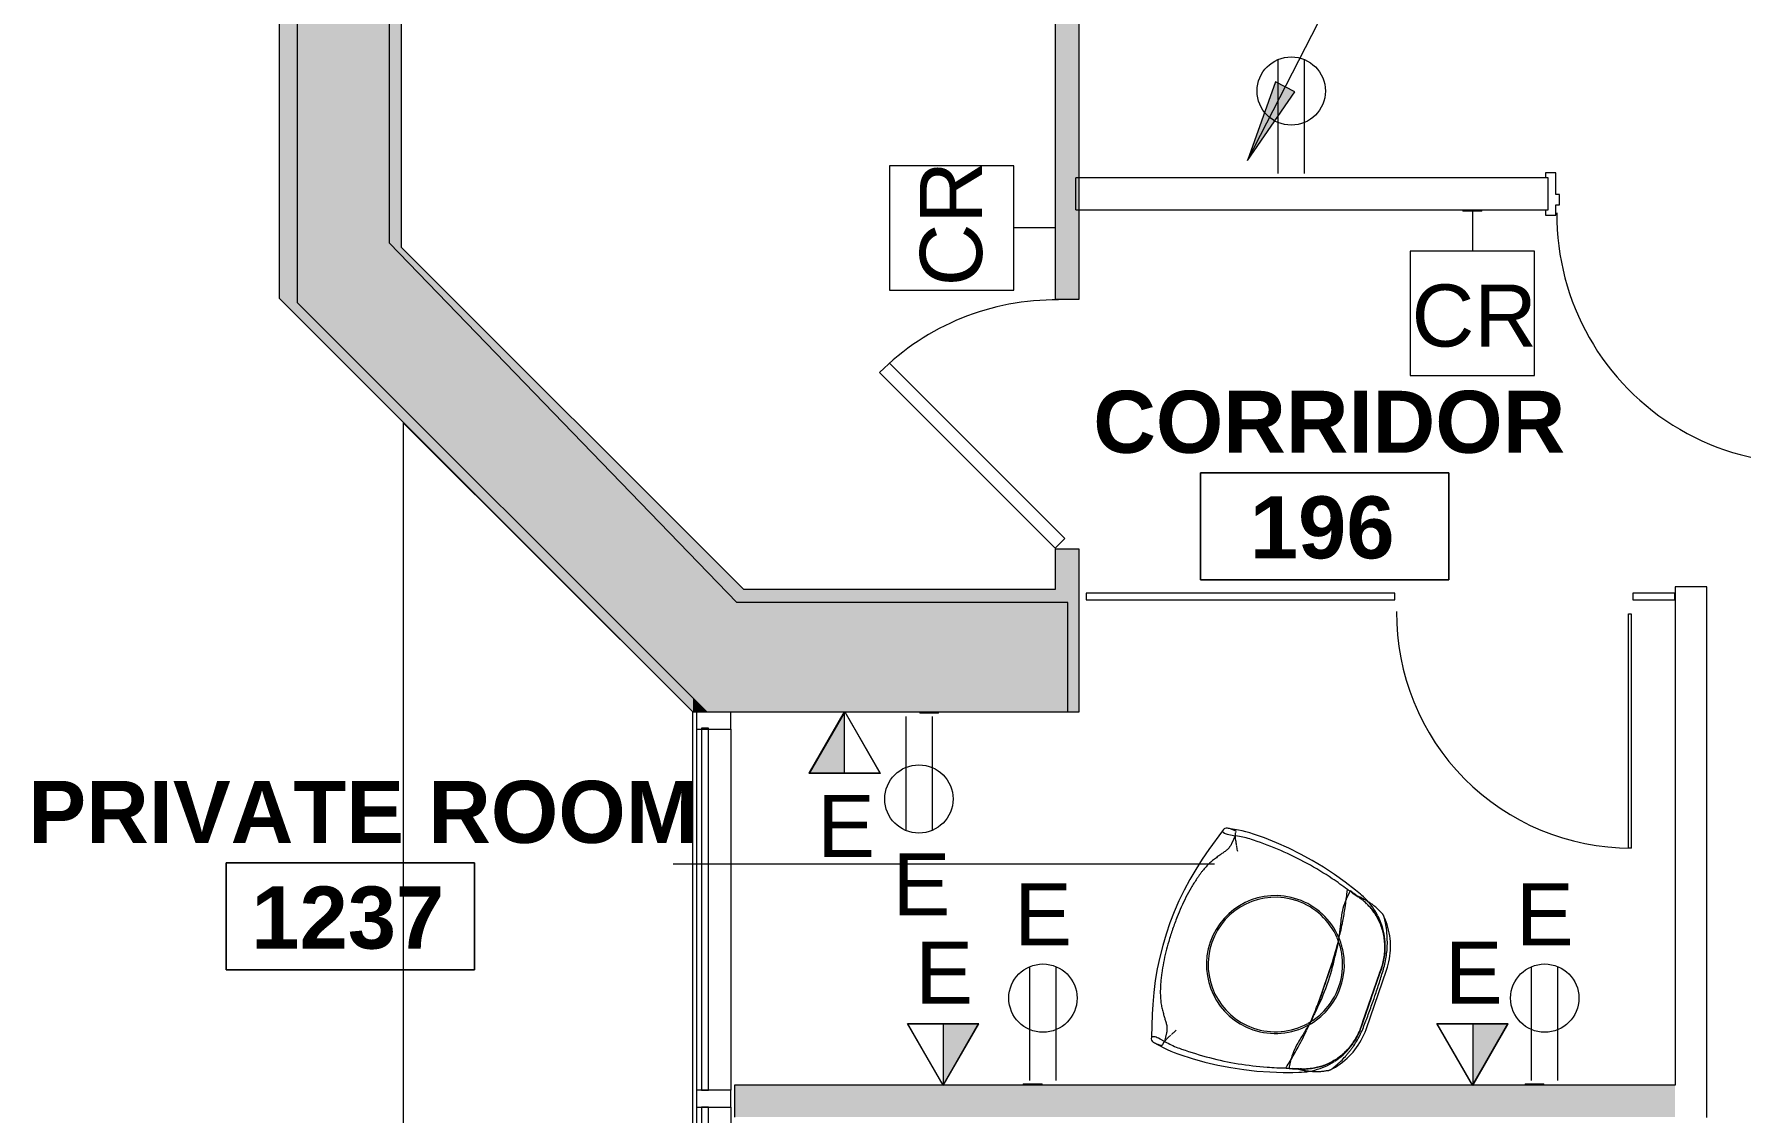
# Model space of a CAD drawing. Header units: inches. Extents: x -326 to 986, y -79 to 1436.
# Drawn here: x -326.1 to -78.7, y 1064.5 to 1220.9 of the extents above; entities that cross this region are included whole.
import ezdxf

# ---------------------------------------------------------------- set-up
doc = ezdxf.new("R2010")
doc.units = ezdxf.units.IN
doc.header["$LTSCALE"] = 48
doc.header["$MEASUREMENT"] = 0
for name, color, linetype, lineweight in [('A-ANNO-NOTE', 4, 'Continuous', 13), ('A-AREA-IDEN', 1, 'Continuous', 9), ('A-DETL-GENF', 247, 'Continuous', 9), ('A-DETL-THIN', 8, 'Continuous', 9), ('A-DOOR', 8, 'Continuous', 13), ('A-GENM', 8, 'Continuous', 9), ('A-GLAZ-CURT', 8, 'Continuous', 9), ('A-GLAZ-CWMG', 8, 'Continuous', 9), ('A-WALL', 8, 'Continuous', 13), ('A-WALL-PATT', 8, 'Continuous', 13), ('E-ELEC-FIXT', 4, 'Continuous', 13), ('G-ANNO-TEXT', 8, 'Continuous', 9), ('I-FURN', 47, 'Continuous', 9), ('I-WALL', 8, 'Continuous', 13)]:
    doc.layers.add(name, color=color, linetype=linetype, lineweight=lineweight)
doc.styles.add('Swis721 Lt BT', font='swissl.ttf', dxfattribs={"height": 9})
doc.styles.add('Swis721 Lt BT_B', font='', dxfattribs={"height": 9})
doc.styles.get('Swis721 Lt BT_B').set_extended_font_data('Swis721 Lt BT', bold=True)

# ---------------------------------------------------------------- blocks, each defined once
blk = doc.blocks.new('System Panel - Glazed - Offset-8500634-Level XX  POWER _ SIGNAL NEW')
at = {"layer": 'A-GLAZ-CURT'}
for p, q in [((28.75, 1.75), (-28.75, 1.75)), ((-28.75, 1.75), (-28.75, 0.75)), ((-28.75, 0.75), (28.75, 0.75)), ((28.75, 0.75), (28.75, 1.75))]:
    blk.add_line(p, q, dxfattribs=at)
blk = doc.blocks.new('System Panel - Glazed - Offset-8500635-Level XX  POWER _ SIGNAL NEW')
at = {"layer": 'A-GLAZ-CURT'}
for p, q in [((26.25, 1.75), (-26.25, 1.75)), ((-26.25, 1.75), (-26.25, 0.75)), ((-26.25, 0.75), (26.25, 0.75)), ((26.25, 0.75), (26.25, 1.75))]:
    blk.add_line(p, q, dxfattribs=at)
blk = doc.blocks.new('Rectangular Mullion - 2_5_ x 5_ rectangular-V7-Level XX  POWER _ SIGNAL NEW')
at = {"layer": 'A-GLAZ-CWMG'}
for p, q in [((496.64, -13.97), (554.14, -13.97)), ((496.64, -18.97), (554.14, -18.97))]:
    blk.add_line(p, q, dxfattribs=at)
blk = doc.blocks.new('Rectangular Mullion - 2_5_ x 5_ rectangular-6977165-Level XX  POWER _ SIGNAL NEW')
at = {"layer": 'A-GLAZ-CWMG'}
for p, q in [((-230.11, 1120.11), (-230.11, 1067.78)), ((-225.11, 1120.11), (-225.11, 1067.78))]:
    blk.add_line(p, q, dxfattribs=at)
blk = doc.blocks.new('Rectangular Mullion - 2_5_ x 5_ rectangular-8462473-Level XX  POWER _ SIGNAL NEW')
at = {"layer": 'A-GLAZ-CWMG'}
for p, q in [((-2.5, 2.5), (0, 2.5)), ((-2.5, -2.5), (-2.5, 2.5)), ((0, -1), (0, -2.5)), ((0, -2.5), (-2.5, -2.5))]:
    blk.add_line(p, q, dxfattribs=at)
blk = doc.blocks.new('Rectangular Mullion - 2_5_ x 5_ rectangular-8463284-Level XX  POWER _ SIGNAL NEW')
at = {"layer": 'A-GLAZ-CWMG'}
for p, q in [((-1.25, 2.5), (1.25, 2.5)), ((-1.25, -2.5), (-1.25, 2.5)), ((1.25, 2.5), (1.25, -2.5)), ((1.25, -2.5), (-1.25, -2.5))]:
    blk.add_line(p, q, dxfattribs=at)
blk = doc.blocks.new('08 Type A - Single-Flush - 36_ x 84_-8162652-Level XX  POWER _ SIGNAL NEW')
at = {"layer": 'A-DETL-GENF'}
for p, q in [((16.59, -0.34), (-8.83, -25.75)), ((18, -1.75), (-7.46, -27.21)), ((18, -1.75), (16.59, -0.34))]:
    blk.add_line(p, q, dxfattribs=at)
blk.add_arc((18, -1.75), 36, 179.2042, 225, dxfattribs=at)
blk = doc.blocks.new('HighTower_Breck_Lounge_Swivel - HighTower_Breck_Lounge_Swivel-7817490-Level XX  POWER _ SIGNAL NEW')
at = {"layer": 'I-FURN'}
for p, q in [((-7.92, 21.5), (-16.89, 21.5)), ((-16.11, 20.75), (-16.89, 20.75)), ((-16.12, 20.7), (-16.89, 20.7)), ((-16.89, 20.7), (-16.12, 20.7)), ((-12.41, 20.75), (-16.1, 20.75)), ((-12.41, 20.7), (-16.09, 20.7)), ((-16.09, 20.7), (-12.41, 20.7)), ((-12.4, 21.12), (-12.83, 21.12)), ((-11.97, 21.12), (-12.4, 21.12)), ((-8.7, 20.75), (-12.39, 20.75)), ((-8.71, 20.7), (-12.39, 20.7)), ((-12.39, 20.7), (-8.71, 20.7)), ((-7.92, 20.75), (-8.69, 20.75)), ((-7.92, 20.7), (-8.68, 20.7)), ((-8.68, 20.7), (-7.92, 20.7)), ((-4.64, 20.18), (-5, 20.3)), ((-26.07, 14.32), (-26.37, 13.47)), ((-25.84, 13.27), (-25.69, 13.83)), ((-25.69, 13.83), (-25.6, 14.15)), ((-25.61, 14.15), (-25.68, 13.91)), ((-10.53, 13.71), (-14.28, 13.71)), ((-11.97, 14.03), (-12.83, 14.03)), ((-12.83, 13.71), (-11.97, 13.71)), ((0.8, 14.15), (0.89, 13.83)), ((0.88, 13.91), (0.81, 14.15)), ((0.89, 13.83), (1.04, 13.27)), ((1.57, 13.47), (1.26, 14.32)), ((-29.26, -2.87), (-29.26, -3.18)), ((-28.42, -2.87), (-28.41, -3.18)), ((3.61, -3.18), (3.62, -2.87)), ((4.45, -3.18), (4.45, -2.87)), ((-29.08, -5.38), (-28.85, -6.88)), ((-28.8, -5.67), (-28.83, -5.84)), ((-28.74, -5.67), (-28.78, -5.67)), ((-28.23, -5.24), (-28.17, -5.58)), ((-28.17, -5.58), (-26.89, -5.71)), ((-28.07, -6.29), (-28.17, -5.58)), ((-28.08, -7.4), (-28.01, -7.16)), ((2.09, -5.71), (3.37, -5.58)), ((3.21, -7.16), (3.28, -7.4)), ((3.37, -5.58), (3.27, -6.29)), ((3.37, -5.58), (3.42, -5.24)), ((4.03, -5.84), (4, -5.67)), ((4.04, -6.88), (4.28, -5.38)), ((-28.45, -7.5), (-28.23, -7.56)), ((-28.45, -7.5), (-28.45, -7.5)), ((-28.45, -7.5), (-28.45, -7.5)), ((-28.23, -7.56), (-25.04, -8.54)), ((0.24, -8.54), (3.43, -7.56)), ((3.43, -7.56), (3.65, -7.5)), ((3.65, -7.5), (3.65, -7.5)), ((3.65, -7.5), (3.65, -7.5))]:
    blk.add_line(p, q, dxfattribs=at)
at = {"layer": 'I-FURN', "flags": 128}
for points in [[(-16.89, 21.5), (-17.31, 21.49), (-17.73, 21.47), (-18.14, 21.42), (-18.56, 21.36), (-18.98, 21.29), (-19.39, 21.2), (-19.79, 21.09), (-20.2, 20.96), (-20.59, 20.82), (-20.98, 20.67), (-21.37, 20.5), (-21.74, 20.31), (-22.11, 20.11), (-22.47, 19.89), (-22.83, 19.66), (-23.17, 19.42), (-23.5, 19.16), (-23.82, 18.89), (-24.13, 18.6), (-24.24, 18.5)], [(-19.96, 20.25), (-20.33, 20.12), (-20.69, 19.97), (-21.05, 19.82), (-21.4, 19.64), (-21.74, 19.45), (-22.07, 19.25), (-22.4, 19.04), (-22.72, 18.81)], [(-16.89, 20.75), (-17.28, 20.74), (-17.67, 20.71), (-18.05, 20.68), (-18.44, 20.62), (-18.83, 20.55), (-19.21, 20.47), (-19.59, 20.37), (-19.96, 20.25)], [(-0.56, 18.5), (-0.87, 18.79), (-1.18, 19.06), (-1.51, 19.33), (-1.85, 19.58), (-2.2, 19.81), (-2.56, 20.03), (-2.93, 20.24), (-3.3, 20.43), (-3.68, 20.61), (-4.07, 20.77), (-4.46, 20.92), (-4.87, 21.05), (-5.27, 21.16), (-5.68, 21.26), (-6.09, 21.34), (-6.51, 21.4), (-6.93, 21.45), (-7.35, 21.48), (-7.77, 21.5), (-7.92, 21.5)], [(-5.01, 20.3), (-5.39, 20.41), (-5.77, 20.51), (-6.15, 20.58), (-6.54, 20.65), (-6.92, 20.7), (-7.31, 20.73), (-7.7, 20.74), (-7.92, 20.75)], [(-1.93, 18.7), (-2.23, 18.92), (-2.55, 19.14), (-2.88, 19.35), (-3.22, 19.54), (-3.56, 19.72), (-3.92, 19.89), (-4.28, 20.04), (-4.64, 20.18)], [(-23.92, 17.76), (-24.16, 17.5), (-24.32, 17.32)], [(-22.75, 18.79), (-23.03, 18.57), (-23.33, 18.32), (-23.62, 18.06), (-23.89, 17.78)], [(-1.32, 18.18), (-1.61, 18.44), (-1.91, 18.68)], [(-0.5, 17.34), (-0.76, 17.63), (-1.03, 17.91), (-1.3, 18.16)], [(-25.36, 15.83), (-25.5, 15.58), (-25.68, 15.23), (-25.84, 14.88), (-25.99, 14.52), (-26.07, 14.32)], [(-24.32, 17.31), (-24.41, 17.2), (-24.66, 16.89), (-24.89, 16.58), (-25.11, 16.25), (-25.31, 15.92), (-25.36, 15.83)], [(0.56, 15.83), (0.42, 16.08), (0.21, 16.4), (-0.02, 16.72), (-0.25, 17.04), (-0.48, 17.32)], [(1.26, 14.32), (1.12, 14.68), (0.97, 15.04), (0.8, 15.39), (0.62, 15.74), (0.56, 15.83)], [(-26.37, 13.47), (-26.99, 11.66), (-27.54, 9.83), (-28.01, 7.98), (-28.4, 6.11), (-28.73, 4.22), (-28.97, 2.33), (-29.14, 0.43), (-29.24, -1.48), (-29.26, -2.87)], [(-25.87, 13.28), (-25.95, 13.03), (-26.02, 12.78)], [(-25.68, 13.91), (-25.73, 13.72), (-25.87, 13.28)], [(-25.65, 14.17), (-25.65, 14.14), (-25.65, 14.11)], [(0.85, 14.11), (0.85, 14.14), (0.85, 14.17)], [(1.07, 13.28), (0.93, 13.72), (0.88, 13.91)], [(1.22, 12.78), (1.14, 13.03), (1.07, 13.28)], [(4.45, -2.87), (4.42, -0.96), (4.3, 0.95), (4.11, 2.85), (3.84, 4.74), (3.5, 6.62), (3.09, 8.48), (2.59, 10.33), (2.03, 12.16), (1.57, 13.47)], [(-29.26, -3.18), (-29.24, -3.74), (-29.21, -4.3), (-29.15, -4.86), (-29.08, -5.38)], [(4.28, -5.38), (4.36, -4.82), (4.41, -4.26), (4.45, -3.7), (4.45, -3.18)], [(-28.83, -5.84), (-28.86, -6.09), (-28.88, -6.35)], [(-28.78, -5.67), (-28.79, -5.67), (-28.8, -5.67), (-28.8, -5.67), (-28.8, -5.67)], [(-28.28, -5.6), (-28.52, -5.65), (-28.67, -5.67)], [(-28.23, -7.56), (-28.15, -7.54), (-28.08, -7.4)], [(-28.01, -7.16), (-28, -7.07), (-28, -6.93), (-28.01, -6.75), (-28.03, -6.53), (-28.07, -6.29)], [(3.27, -6.29), (3.23, -6.53), (3.21, -6.75), (3.2, -6.93), (3.2, -7.07), (3.21, -7.16)], [(3.28, -7.4), (3.35, -7.54), (3.43, -7.56)], [(3.87, -5.67), (3.72, -5.65), (3.48, -5.6)], [(4, -5.67), (4, -5.67), (4, -5.67), (3.99, -5.67), (3.98, -5.67)], [(4.08, -6.35), (4.06, -6.09), (4.03, -5.84)], [(-25.04, -8.54), (-23.37, -9.01), (-21.69, -9.42), (-20, -9.76), (-18.29, -10.03), (-16.57, -10.23), (-14.85, -10.36), (-13.12, -10.42), (-11.39, -10.42), (-9.67, -10.34), (-7.94, -10.2), (-6.23, -9.99), (-4.52, -9.71), (-2.83, -9.36), (-1.15, -8.94), (0.24, -8.54)]]:
    blk.add_lwpolyline(points, dxfattribs=at)
at = {"layer": 'I-FURN'}
for centre, radius, start, end in [((-12.4, 6), 10, 61.8431, 118.1569), ((-12.4, 6), 10, 61.8431, 118.1569), ((-12.4, 6), 9.75, 90, 115.5282), ((-12.4, 6), 9.75, 90, 115.5282), ((-12.4, 6), 9.75, 64.4718, 89.8812), ((-12.4, 6), 9.75, 64.4718, 89.8812), ((-12.4, 6), 10, 132.2425, 180), ((-12.4, 6), 10, 132.2425, 180), ((-12.4, 6), 9.75, 132.3062, 180), ((-12.4, 6), 9.75, 132.3062, 180), ((-12.4, 6), 10, 130.9789, 132), ((-12.4, 6), 10, 130.9789, 132), ((-12.4, 6), 10, 118.3402, 130.7353), ((-12.4, 6), 10, 118.3402, 130.7353), ((-12.4, 6), 9.75, 129.6697, 131.9635), ((-12.4, 6), 9.75, 129.6697, 131.9635), ((-12.4, 6), 9.75, 118.4284, 129.4381), ((-12.4, 6), 9.75, 118.4284, 129.4381), ((-12.4, 6), 9.75, 115.7822, 118.3355), ((-12.4, 6), 9.75, 115.7822, 118.3355), ((-12.83, -13.61), 27.64, 90, 98.0282), ((-11.97, -13.61), 27.64, 81.9718, 90), ((-12.4, 6), 9.75, 61.6645, 64.2183), ((-12.4, 6), 9.75, 61.6645, 64.2183), ((-12.4, 6), 9.75, 50.5619, 61.5721), ((-12.4, 6), 9.75, 50.5619, 61.5721), ((-12.4, 6), 10, 49.2652, 61.6602), ((-12.4, 6), 10, 49.2652, 61.6602), ((-12.4, 6), 9.75, 48.0371, 50.3303), ((-12.4, 6), 9.75, 48.0371, 50.3303), ((-12.4, 6), 10, 48, 49.0214), ((-12.4, 6), 10, 48, 49.0214), ((-12.4, 6), 9.75, 360, 47.6946), ((-12.4, 6), 9.75, 0, 47.6946), ((-12.4, 6), 10, 0, 47.7575), ((-12.4, 6), 10, 0, 47.7575), ((-12.4, 6), 10, 180, 360), ((-12.4, 6), 10, 180, 360), ((-12.4, 6), 9.75, 180, 360), ((-12.4, 6), 9.75, 180, 360)]:
    blk.add_arc(centre, radius, start, end, dxfattribs=at)
for centre, start_param, end_param in [((42.62, 1.36), 2.935535, 2.944051), ((42.62, 1.36), 2.93071, 2.935535), ((42.62, 1.36), 2.927019, 2.930263), ((-67.42, 1.36), 0.21133, 0.214574), ((-67.42, 1.36), 0.206058, 0.210883), ((-67.42, 1.36), 0.197542, 0.206058)]:
    blk.add_ellipse(centre, major_axis=(70.07, 0), ratio=0.798636, start_param=start_param, end_param=end_param, dxfattribs=at)
for points, knots in [([(-19.78, 20.24), (-20.09, 20.14), (-20.98, 19.8), (-22.32, 19.03), (-23.4, 18.05), (-23.96, 17.41), (-24.11, 17.2)], [-0.6991905, -0.6991905, -0.6991905, -0.6991905, -0.6, -0.4, -0.2, -0.1054356, -0.1054356, -0.1054356, -0.1054356]), ([(-24.11, 17.19), (-23.95, 17.41), (-23.41, 18.05), (-22.32, 19.03), (-20.98, 19.8), (-20.09, 20.15), (-19.78, 20.24)], [-0.8945644, -0.8945644, -0.8945644, -0.8945644, -0.8, -0.6, -0.4, -0.3008095, -0.3008095, -0.3008095, -0.3008095]), ([(-16.89, 21.03), (-17.22, 21.01), (-17.88, 20.96), (-18.87, 20.81), (-19.68, 20.62), (-20.31, 20.44), (-20.78, 20.28), (-21.25, 20.11), (-21.85, 19.87), (-22.28, 19.67), (-22.56, 19.54)], [0, 0, 0, 0, 0.166667, 0.333333, 0.5, 0.583333, 0.666667, 0.75, 0.833333, 1, 1, 1, 1]), ([(-2.24, 19.54), (-2.52, 19.67), (-2.95, 19.87), (-3.55, 20.11), (-4.02, 20.28), (-4.49, 20.44), (-5.12, 20.62), (-5.93, 20.81), (-6.92, 20.96), (-7.58, 21.01), (-7.92, 21.03)], [0, 0, 0, 0, 0.166667, 0.25, 0.333333, 0.416667, 0.5, 0.666667, 0.833333, 1, 1, 1, 1]), ([(-5.02, 20.24), (-5.33, 20.34), (-5.96, 20.51), (-6.93, 20.67), (-7.58, 20.7), (-7.92, 20.7)], [-0.2999955, -0.2999955, -0.2999955, -0.2999955, -0.2, -0.1, 0, 0, 0, 0]), ([(-5.02, 20.24), (-4.71, 20.14), (-3.83, 19.8), (-3.02, 19.34), (-2.53, 18.98)], [-0.6991905, -0.6991905, -0.6991905, -0.6991905, -0.6, -0.4, -0.4, -0.4, -0.4]), ([(-24.42, 18.28), (-24.49, 18.11), (-24.62, 17.86), (-24.78, 17.53), (-24.9, 17.29), (-25.01, 17.04), (-25.1, 16.79), (-25.18, 16.53), (-25.26, 16.27), (-25.33, 16.02), (-25.4, 15.76), (-25.45, 15.5), (-25.52, 15.15), (-25.6, 14.7), (-25.63, 14.35), (-25.65, 14.17)], [0, 0, 0, 0, 0.125, 0.1875, 0.25, 0.3125, 0.375, 0.4375, 0.5, 0.5625, 0.625, 0.6875, 0.75, 0.875, 1, 1, 1, 1]), ([(-23.45, 19.05), (-23.51, 19), (-23.61, 18.94), (-23.73, 18.87), (-23.81, 18.82), (-23.89, 18.78), (-23.95, 18.73), (-24.01, 18.69), (-24.05, 18.66), (-24.08, 18.64), (-24.11, 18.62), (-24.15, 18.59), (-24.19, 18.55), (-24.24, 18.5), (-24.3, 18.45), (-24.36, 18.37), (-24.4, 18.31), (-24.42, 18.28)], [0, 0, 0, 0, 0.125, 0.1875, 0.25, 0.3125, 0.375, 0.4375, 0.46875, 0.5, 0.53125, 0.5625, 0.625, 0.6875, 0.75, 0.875, 1, 1, 1, 1]), ([(-2.49, 18.95), (-2.02, 18.61), (-1.39, 18.04), (-0.84, 17.41), (-0.69, 17.2)], [-0.3943077, -0.3943077, -0.3943077, -0.3943077, -0.2, -0.1054356, -0.1054356, -0.1054356, -0.1054356]), ([(-0.38, 18.28), (-0.4, 18.31), (-0.44, 18.37), (-0.5, 18.45), (-0.56, 18.5), (-0.61, 18.55), (-0.65, 18.59), (-0.69, 18.62), (-0.72, 18.64), (-0.75, 18.66), (-0.79, 18.69), (-0.85, 18.73), (-0.92, 18.78), (-0.99, 18.82), (-1.08, 18.87), (-1.19, 18.94), (-1.29, 19), (-1.35, 19.05)], [0, 0, 0, 0, 0.125, 0.25, 0.3125, 0.375, 0.4375, 0.46875, 0.5, 0.53125, 0.5625, 0.625, 0.6875, 0.75, 0.8125, 0.875, 1, 1, 1, 1]), ([(0.85, 14.17), (0.83, 14.35), (0.8, 14.7), (0.72, 15.15), (0.65, 15.5), (0.6, 15.76), (0.53, 16.02), (0.46, 16.27), (0.38, 16.53), (0.3, 16.79), (0.21, 17.04), (0.1, 17.29), (-0.02, 17.53), (-0.18, 17.86), (-0.31, 18.11), (-0.38, 18.28)], [0, 0, 0, 0, 0.125, 0.25, 0.3125, 0.375, 0.4375, 0.5, 0.5625, 0.625, 0.6875, 0.75, 0.8125, 0.875, 1, 1, 1, 1]), ([(-25.39, 14.81), (-25.38, 14.85), (-25.3, 15.05), (-25.23, 15.25), (-25.16, 15.4)], [-0.7220216, -0.7220216, -0.7220216, -0.7220216, -0.6666667, -0.4686583, -0.4686583, -0.4686583, -0.4686583]), ([(-25.05, 15.65), (-25.04, 15.67), (-24.9, 15.95), (-24.76, 16.22), (-24.61, 16.46)], [-0.3626431, -0.3626431, -0.3626431, -0.3626431, -0.3333333, 0, 0, 0, 0]), ([(-0.19, 16.46), (-0.04, 16.22), (0.1, 15.95), (0.24, 15.67), (0.25, 15.65)], [-1, -1, -1, -1, -0.6666667, -0.6373569, -0.6373569, -0.6373569, -0.6373569]), ([(0.36, 15.4), (0.42, 15.25), (0.5, 15.07), (0.57, 14.88), (0.58, 14.85)], [-0.5313417, -0.5313417, -0.5313417, -0.5313417, -0.3333333, -0.2957215, -0.2957215, -0.2957215, -0.2957215]), ([(-25.41, 14.78), (-25.44, 14.67), (-25.5, 14.49), (-25.56, 14.31), (-25.58, 14.23)], [-1, -1, -1, -1, -0.5, -0.1197433, -0.1197433, -0.1197433, -0.1197433]), ([(-21.54, 13.19), (-22.19, 13.09), (-23.25, 12.93), (-24.29, 12.71), (-24.69, 12.63)], [-0.3701073, -0.3701073, -0.3701073, -0.3701073, -0.2, -0.091898, -0.091898, -0.091898, -0.091898]), ([(-24.65, 12.61), (-24.65, 12.61), (-24.19, 12.58), (-23.42, 12.59), (-22.35, 12.71), (-21.75, 12.84), (-21.45, 12.91)], [-0.7001001, -0.7001001, -0.7001001, -0.7001001, -0.7, -0.4, -0.2, 0, 0, 0, 0]), ([(-19.95, 13.39), (-20.37, 13.34), (-20.89, 13.28), (-21.42, 13.21), (-21.52, 13.19)], [-0.5095329, -0.5095329, -0.5095329, -0.5095329, -0.4, -0.3719482, -0.3719482, -0.3719482, -0.3719482]), ([(-14.28, 13.71), (-15.44, 13.71), (-16.81, 13.66), (-18.17, 13.56), (-18.38, 13.54)], [-1, -1, -1, -1, -0.7, -0.6457659, -0.6457659, -0.6457659, -0.6457659]), ([(-6.42, 13.54), (-7.02, 13.59), (-8.38, 13.68), (-9.75, 13.71), (-10.53, 13.71)], [-0.3542409, -0.3542409, -0.3542409, -0.3542409, -0.2, 0, 0, 0, 0]), ([(-4.86, 13.39), (-5.21, 13.43), (-5.73, 13.48), (-6.25, 13.53), (-6.42, 13.55)], [-0.4895868, -0.4895868, -0.4895868, -0.4895868, -0.4, -0.3542409, -0.3542409, -0.3542409, -0.3542409]), ([(-3.35, 12.91), (-2.9, 12.8), (-2, 12.63), (-0.76, 12.57), (0.32, 12.63), (0.92, 12.72), (1.22, 12.78)], [-1, -1, -1, -1, -0.7, -0.4, -0.2, 0, 0, 0, 0]), ([(-0.11, 12.63), (-0.89, 12.79), (-1.93, 12.99), (-2.99, 13.15), (-3.26, 13.18)], [-0.9081052, -0.9081052, -0.9081052, -0.9081052, -0.7, -0.6298999, -0.6298999, -0.6298999, -0.6298999]), ([(0.78, 14.23), (0.76, 14.31), (0.7, 14.49), (0.64, 14.67), (0.61, 14.78)], [-0.8802567, -0.8802567, -0.8802567, -0.8802567, -0.5, 0, 0, 0, 0]), ([(-26.1, -4.5), (-26.31, -4.61), (-26.57, -4.76), (-26.83, -4.9), (-26.88, -4.93)], [-0.9695844, -0.9695844, -0.9695844, -0.9695844, -0.4, -0.241274, -0.241274, -0.241274, -0.241274]), ([(2.09, -4.93), (2.03, -4.9), (1.9, -4.83), (1.7, -4.72), (1.49, -4.61), (1.36, -4.53), (1.3, -4.5)], [-0.758726, -0.758726, -0.758726, -0.758726, -0.6, -0.4, -0.2, -0.0308728, -0.0308728, -0.0308728, -0.0308728]), ([(-28.86, -6.72), (-28.85, -6.83), (-28.79, -7.23), (-28.63, -7.44), (-28.45, -7.5)], [0.2, 0.2, 0.2, 0.2, 0.4, 1, 1, 1, 1]), ([(-27.24, -5.12), (-27.35, -5.18), (-27.58, -5.3), (-27.89, -5.45), (-28.09, -5.53), (-28.17, -5.56)], [0.0848445, 0.0848445, 0.0848445, 0.0848445, 0.3333333, 0.6666667, 0.8961539, 0.8961539, 0.8961539, 0.8961539]), ([(-26.89, -5.71), (-26.71, -5.73), (-26.45, -5.79), (-26.11, -5.91), (-25.79, -6.07), (-25.57, -6.21), (-25.42, -6.32)], [-1, -1, -1, -1, -0.666667, -0.5, -0.333333, 0, 0, 0, 0]), ([(0.62, -6.32), (0.77, -6.21), (0.99, -6.07), (1.31, -5.91), (1.65, -5.79), (1.91, -5.73), (2.09, -5.71)], [-1, -1, -1, -1, -0.666667, -0.5, -0.333333, 0, 0, 0, 0]), ([(3.37, -5.56), (3.3, -5.53), (3.09, -5.45), (2.78, -5.3), (2.54, -5.18), (2.44, -5.12)], [0.1038461, 0.1038461, 0.1038461, 0.1038461, 0.3333333, 0.6666667, 0.9151555, 0.9151555, 0.9151555, 0.9151555]), ([(-23.4, -7.7), (-23.17, -7.82), (-22.7, -8.05), (-22.1, -8.3), (-21.61, -8.48), (-21.23, -8.6), (-20.85, -8.71), (-20.35, -8.85), (-19.72, -9.01), (-18.69, -9.23), (-17.4, -9.45), (-15.84, -9.63), (-14.8, -9.69), (-14.28, -9.72)], [0, 0, 0, 0, 0.083333, 0.166667, 0.208333, 0.25, 0.291667, 0.333333, 0.416667, 0.5, 0.666667, 0.833333, 1, 1, 1, 1]), ([(-10.53, -9.72), (-10, -9.69), (-8.96, -9.63), (-7.4, -9.45), (-6.11, -9.23), (-5.08, -9.01), (-4.45, -8.85), (-3.95, -8.71), (-3.57, -8.6), (-3.19, -8.48), (-2.7, -8.3), (-2.1, -8.05), (-1.63, -7.82), (-1.4, -7.7)], [0, 0, 0, 0, 0.166667, 0.333333, 0.5, 0.583333, 0.666667, 0.708333, 0.75, 0.791667, 0.833333, 0.916667, 1, 1, 1, 1])]:
    blk.add_open_spline(points, degree=3, knots=knots, dxfattribs=at)
for points in [[(-16.89, 20.7), (-17.22, 20.7), (-17.87, 20.67), (-18.85, 20.51), (-19.47, 20.34), (-19.78, 20.24)], [(-19.78, 20.24), (-19.47, 20.34), (-18.85, 20.51), (-17.87, 20.67), (-17.22, 20.7), (-16.89, 20.7)], [(-12.83, 21.12), (-13.5, 21.12), (-14.86, 21.1), (-16.21, 21.06), (-16.89, 21.03)], [(-7.92, 21.03), (-8.59, 21.06), (-9.94, 21.1), (-11.3, 21.12), (-11.97, 21.12)], [(-7.92, 20.7), (-7.58, 20.7), (-6.93, 20.67), (-5.96, 20.51), (-5.33, 20.34), (-5.02, 20.24)], [(-4.13, 19.9), (-4.42, 20.03), (-4.71, 20.15), (-5.02, 20.24)], [(-3.3, 19.48), (-3.57, 19.63), (-3.85, 19.77), (-4.13, 19.9)], [(-22.56, 19.54), (-22.72, 19.46), (-23.02, 19.3), (-23.31, 19.13), (-23.45, 19.05)], [(-2.53, 18.98), (-2.78, 19.16), (-3.03, 19.33), (-3.3, 19.48)], [(-1.83, 18.43), (-2.04, 18.61), (-2.26, 18.79), (-2.49, 18.95)], [(-1.35, 19.05), (-1.49, 19.13), (-1.78, 19.3), (-2.09, 19.46), (-2.24, 19.54)], [(-1.21, 17.81), (-1.4, 18.03), (-1.61, 18.23), (-1.83, 18.43)], [(-0.69, 17.19), (-0.85, 17.41), (-1.02, 17.61), (-1.21, 17.81)], [(-25.05, 15.63), (-25.19, 15.35), (-25.3, 15.07), (-25.41, 14.78)], [(-25.16, 15.4), (-25.12, 15.48), (-25.09, 15.57), (-25.05, 15.65)], [(-24.61, 16.46), (-24.76, 16.2), (-24.91, 15.94), (-25.04, 15.67)], [(-24.23, 17.03), (-24.37, 16.85), (-24.49, 16.66), (-24.61, 16.46)], [(-24.61, 16.46), (-24.49, 16.66), (-24.37, 16.85), (-24.23, 17.03)], [(-24.22, 17.05), (-24.19, 17.09), (-24.16, 17.12), (-24.14, 17.16)], [(-24.14, 17.16), (-24.16, 17.12), (-24.19, 17.09), (-24.21, 17.05)], [(-0.19, 16.46), (-0.34, 16.7), (-0.49, 16.93), (-0.66, 17.16)], [(-0.66, 17.16), (-0.49, 16.93), (-0.34, 16.7), (-0.19, 16.46)], [(0.23, 15.67), (0.11, 15.94), (-0.04, 16.2), (-0.19, 16.46)], [(0.25, 15.65), (0.28, 15.57), (0.32, 15.48), (0.36, 15.4)], [(0.61, 14.78), (0.5, 15.07), (0.39, 15.35), (0.25, 15.63)], [(0.58, 14.85), (0.58, 14.84), (0.59, 14.82), (0.59, 14.81)], [(-25.72, 12.41), (-25.78, 12.39), (-25.9, 12.37), (-26.02, 12.35), (-26.08, 12.34)], [(-25.82, 13.27), (-25.85, 13.18), (-25.91, 13.02), (-25.98, 12.86), (-26.02, 12.78)], [(-26.02, 12.78), (-25.58, 12.69), (-25.14, 12.64), (-24.69, 12.61)], [(-25.65, 14.11), (-25.66, 13.96), (-25.7, 13.68), (-25.77, 13.4), (-25.82, 13.27)], [(-24.69, 12.63), (-25.04, 12.56), (-25.38, 12.49), (-25.72, 12.41)], [(-25.58, 14.24), (-25.52, 14.42), (-25.46, 14.61), (-25.4, 14.79)], [(-21.45, 12.91), (-20.93, 13.04), (-19.89, 13.27), (-18.3, 13.56), (-17.22, 13.7), (-16.69, 13.76)], [(-18.38, 13.54), (-18.9, 13.5), (-19.42, 13.45), (-19.93, 13.39)], [(-16.69, 13.76), (-16.04, 13.75), (-14.75, 13.72), (-13.47, 13.71), (-12.83, 13.71)], [(-11.97, 13.71), (-11.33, 13.71), (-10.05, 13.72), (-8.76, 13.75), (-8.11, 13.76)], [(-8.11, 13.76), (-7.58, 13.7), (-6.5, 13.56), (-4.91, 13.27), (-3.87, 13.04), (-3.35, 12.91)], [(-3.28, 13.19), (-3.8, 13.26), (-4.33, 13.33), (-4.85, 13.39)], [(0.92, 12.41), (0.58, 12.49), (0.24, 12.56), (-0.11, 12.63)], [(0.6, 14.79), (0.66, 14.61), (0.72, 14.42), (0.78, 14.24)], [(1.02, 13.27), (0.97, 13.4), (0.9, 13.68), (0.86, 13.96), (0.85, 14.11)], [(1.28, 12.34), (1.22, 12.35), (1.1, 12.37), (0.98, 12.39), (0.92, 12.41)], [(1.22, 12.78), (1.18, 12.86), (1.11, 13.02), (1.05, 13.18), (1.02, 13.27)], [(-26.08, 12.34), (-26.22, 11.91), (-26.49, 11.05), (-26.74, 10.17), (-26.85, 9.73)], [(2.05, 9.73), (1.94, 10.17), (1.69, 11.05), (1.42, 11.91), (1.28, 12.34)], [(-26.85, 9.73), (-27.22, 8.36), (-27.82, 5.59), (-28.34, 1.38), (-28.43, -1.45), (-28.42, -2.87)], [(3.62, -2.87), (3.63, -1.45), (3.54, 1.38), (3.02, 5.59), (2.42, 8.36), (2.05, 9.73)], [(-28.41, -3.18), (-28.41, -3.53), (-28.37, -4.22), (-28.28, -4.9), (-28.23, -5.24)], [(3.42, -5.24), (3.48, -4.9), (3.57, -4.22), (3.61, -3.53), (3.61, -3.18)], [(-28.88, -6.35), (-28.88, -6.49), (-28.87, -6.61), (-28.86, -6.72)], [(-28.21, -5.57), (-28.23, -5.58), (-28.26, -5.59), (-28.28, -5.6)], [(-27.14, -5.07), (-27.16, -5.08), (-27.19, -5.09), (-27.21, -5.11)], [(-27.1, -5.05), (-27.11, -5.05), (-27.13, -5.06), (-27.14, -5.07)], [(-26.98, -4.98), (-27.02, -5), (-27.05, -5.02), (-27.09, -5.04)], [(-25.42, -6.32), (-25.28, -6.43), (-24.99, -6.64), (-24.7, -6.85), (-24.55, -6.95)], [(-24.55, -6.95), (-24.36, -7.08), (-23.98, -7.33), (-23.6, -7.58), (-23.4, -7.7)], [(-1.4, -7.7), (-1.21, -7.58), (-0.82, -7.33), (-0.44, -7.08), (-0.25, -6.95)], [(-0.25, -6.95), (-0.1, -6.85), (0.19, -6.64), (0.48, -6.43), (0.62, -6.32)], [(2.29, -5.04), (2.27, -5.03), (2.25, -5.02), (2.23, -5.01)], [(2.41, -5.11), (2.39, -5.09), (2.36, -5.08), (2.34, -5.07)], [(3.48, -5.6), (3.46, -5.59), (3.43, -5.58), (3.41, -5.57)], [(3.65, -7.5), (3.77, -7.46), (3.96, -7.3), (4.04, -6.94), (4.06, -6.72)], [(4.06, -6.72), (4.07, -6.61), (4.08, -6.49), (4.08, -6.35)], [(-14.28, -9.72), (-13.65, -9.74), (-12.4, -9.77), (-11.15, -9.74), (-10.53, -9.72)]]:
    blk.add_open_spline(points, degree=3, dxfattribs=at)
blk = doc.blocks.new('Door - Single - Solid Door-8691377-Level XX  POWER _ SIGNAL NEW')
at = {"layer": 'A-DOOR'}
for p, q in [((-50.01, 4.53), (-14.01, 4.53)), ((-50.01, 3.15), (-50.01, 4.53)), ((-14.01, 3.15), (-50.01, 3.15)), ((-15.63, 3.15), (-15.63, 2.4)), ((-14.13, 1.65), (-14.13, 3.15)), ((-14.01, 4.53), (-14.01, 3.15)), ((23.62, 3.15), (22.12, 3.15)), ((22.12, 3.15), (22.12, 1.65)), ((23.62, 2.4), (23.62, 3.15)), ((-13.63, 1.65), (-14.13, 1.65)), ((-14.13, -2.97), (-14.13, 0.15)), ((-14.13, 0.15), (-13.63, 0.15)), ((-13.63, 0.15), (-13.63, 1.65)), ((22.12, 1.65), (21.62, 1.65)), ((21.62, 1.65), (21.62, 0.15)), ((21.62, 0.15), (22.12, 0.15)), ((22.12, 0.15), (22.12, -2.97)), ((-15.63, -2.22), (-15.63, -2.97)), ((23.62, -2.97), (23.62, -2.22)), ((-15.63, -2.97), (-14.13, -2.97)), ((22.12, -2.97), (23.62, -2.97))]:
    blk.add_line(p, q, dxfattribs=at)
blk.add_arc((-14.01, 3.15), 36, 359.5, 180, dxfattribs=at)
blk = doc.blocks.new('PS - Power Device _Wall Base_ - Duplex EXISTING-8002714-Level XX  POWER _ SIGNAL NEW')
at = {"layer": 'E-ELEC-FIXT'}
for p, q in [((-182.73, 1068.68), (-179.98, 1068.68)), ((-182.73, 1068.68), (-182.73, 1068.49)), ((-179.98, 1068.49), (-179.98, 1068.68))]:
    blk.add_line(p, q, dxfattribs=at)
blk = doc.blocks.new('PS - Junction Box _Wall Base_ - Card Reader-4868761-Level XX  POWER _ SIGNAL NEW')
at = {"layer": 'E-ELEC-FIXT'}
for p, q in [((-118.98, 1195.42), (-118.98, 1195.23)), ((-116.23, 1195.23), (-118.98, 1195.23)), ((-116.23, 1195.23), (-116.23, 1195.42))]:
    blk.add_line(p, q, dxfattribs=at)
blk = doc.blocks.new('CW-Single Glass Door - Full Rail - Long Pull-8644669-Level XX  POWER _ SIGNAL NEW')
at = {"layer": 'A-DOOR'}
for p, q in [((-17, 35.25), (-16.625, 35.25)), ((-17, 1.25), (-17, 35.25)), ((-16.625, 35.25), (-16.625, 1.25)), ((-16.625, 1.25), (-17, 1.25))]:
    blk.add_line(p, q, dxfattribs=at)
blk.add_arc((-17, 1.25), 34, 359.5, 90, dxfattribs=at)
blk = doc.blocks.new('System Panel - Glazed-8644727-Level XX  POWER _ SIGNAL NEW')
at = {"layer": 'A-GLAZ-CURT'}
for p, q in [((3.06, 1.75), (-3.06, 1.75)), ((-3.06, 1.75), (-3.06, 0.75)), ((-3.06, 0.75), (3.06, 0.75)), ((3.06, 0.75), (3.06, 1.75))]:
    blk.add_line(p, q, dxfattribs=at)
blk = doc.blocks.new('System Panel - Glazed-8644728-Level XX  POWER _ SIGNAL NEW')
at = {"layer": 'A-GLAZ-CURT'}
for p, q in [((22.37, 1.75), (-22.37, 1.75)), ((-22.37, 1.75), (-22.37, 0.75)), ((-22.37, 0.75), (22.37, 0.75)), ((22.37, 0.75), (22.37, 1.75))]:
    blk.add_line(p, q, dxfattribs=at)
blk = doc.blocks.new('Generic Models 1 - Generic Models 5-8667745-Level XX  POWER _ SIGNAL NEW')
at = {"layer": 'A-GENM'}
for p, q in [((2515.15, 755.58), (2473.15, 797.5)), ((2473.15, 797.5), (2473.15, -428.5)), ((2515.15, -386.5), (2515.15, 755.58))]:
    blk.add_line(p, q, dxfattribs=at)
blk = doc.blocks.new('Room Tag - Room Name and Number-3379422-Level XX  POWER _ SIGNAL NEW')
at = {"layer": 'A-AREA-IDEN'}
for p, q in [((-0.1881, -0.1636), (-0.1881, -0.0018)), ((-0.1881, -0.0018), (0.1869, -0.0018)), ((0.1869, -0.0018), (-0.1881, -0.0018)), ((-0.1881, -0.0018), (-0.1881, -0.1636)), ((0.1869, -0.0018), (0.1869, -0.1636)), ((0.1869, -0.1636), (0.1869, -0.0018)), ((0.1869, -0.1636), (-0.1881, -0.1636)), ((-0.1881, -0.1636), (0.1869, -0.1636))]:
    blk.add_line(p, q, dxfattribs=at)

msp = doc.modelspace()

# ---------------------------------------------------------------- hatches: boundary and pattern name
at = {"layer": 'A-ANNO-NOTE'}
for points in [[(-208.65, 1113.74), (-208.69, 1122.61), (-213.81, 1113.74)], [(-194.32, 1068.42), (-189.16, 1077.36), (-194.32, 1077.36), (-194.32, 1073.77)], [(-117.57, 1068.42), (-112.41, 1077.36), (-117.57, 1077.36), (-117.57, 1073.77)]]:
    msp.add_hatch(color=256, dxfattribs=at).paths.add_polyline_path(points, flags=0)
at = {"layer": 'A-DETL-GENF'}
h = msp.add_hatch(color=256, dxfattribs=at)
h.paths.add_polyline_path([(858.61, -77.72), (982.64, -77.72), (982.64, -13.14), (735.72, 233.78), (660.14, 233.78), (660.14, 219.53), (734.76, 219.53), (968.39, -14.09), (968.39, -63.34), (738.06, -63.33), (687.39, -12.66), (687.39, -5.72), (673.14, -5.72), (673.14, -18.75), (732.1, -77.72), (764.21, -77.72)], flags=0)
h.paths.add_polyline_path([(962.64, 574.97), (984.64, 574.97), (984.64, 836.48), (964.39, 836.48), (964.39, 591.66), (506.39, 591.66), (506.39, 832.6), (486.14, 832.6), (486.14, 574.97), (910.69, 574.97)], flags=0)
h.paths.add_polyline_path([(877.02, 784.61), (912.77, 784.61), (912.77, 820.36), (902.33, 820.38), (902.33, 832.42), (879.64, 832.42), (879.64, 820.38), (875.64, 820.38), (875.64, 819.13), (594.64, 819.13), (594.64, 832.42), (571.89, 832.42), (571.89, 819.36), (558.02, 819.36), (558.02, 784.61), (593.77, 784.61), (593.77, 808.46), (877.02, 808.46), (877.02, 786.48)], flags=0)
h.paths.add_polyline_path([(508.14, 938.1), (508.14, 1417.55), (607.64, 1417.55), (607.64, 1188.97), (558.14, 1188.97), (558.14, 1174.05), (964.39, 1174.05), (964.39, 938.91), (984.64, 938.91), (984.64, 1193.86), (622.89, 1193.86), (622.89, 1433.6), (486.14, 1433.6), (486.14, 938.1), (506.89, 938.1)], flags=0)
h.paths.add_polyline_path([(8.14, 1117.53), (22.64, 1117.53), (22.64, 1191.89), (-219.48, 1434.01), (-288.01, 1434.01), (-288.01, 1182.01), (-228.61, 1122.61), (-176.25, 1122.61), (-176.25, 1138.46), (-224.25, 1138.46), (-274.61, 1190.61), (-274.61, 1419.61), (-225.31, 1419.61), (8.14, 1186.16), (8.14, 1152.98)], flags=0)
at = {"layer": 'A-WALL-PATT'}
for points in [[(-288.01, 1184.96), (-288.01, 1434.01), (-287.1, 1434.01), (-287.1, 1435.61), (-290.6, 1435.61), (-290.6, 1187.55)], [(-272.86, 1188.8), (-272.86, 1419.61), (-274.61, 1419.61), (-274.61, 1190.61), (-273.66, 1189.63)], [(-223.26, 1138.46), (-221.36, 1138.46), (-272.86, 1189.96), (-272.86, 1188.8), (-224.25, 1138.46), (-224.05, 1138.46)], [(-230.61, 1122.61), (-230.61, 1124.61), (-288.01, 1182.01), (-288.01, 1184.96), (-290.6, 1187.55), (-290.6, 1182.6), (-230.61, 1122.61)], [(-187.92, 1138.46), (-178.11, 1138.46), (-178.11, 1140.36), (-223.26, 1140.36), (-221.36, 1138.46)], [(-174.61, 1122.61), (-174.61, 1126.11), (-176.25, 1126.11), (-176.25, 1122.61)], [(-229.16, 1122.61), (-228.61, 1122.61), (-230.61, 1124.61), (-230.61, 1122.61)], [(-114.68, 1063.87), (-88.23, 1063.87), (-88.23, 1068.49), (-224.61, 1068.49), (-224.61, 1063.87), (-120.98, 1063.87)]]:
    msp.add_hatch(color=256, dxfattribs=at).paths.add_polyline_path(points, flags=0)
h = msp.add_hatch(color=256, dxfattribs=at)
h.paths.add_polyline_path([(-174.61, 1126.11), (-174.61, 1146.23), (-178.11, 1146.23), (-178.11, 1138.46), (-176.25, 1138.46), (-176.25, 1126.11)], flags=0)
h.paths.add_polyline_path([(-174.61, 1182.48), (-174.61, 1366.49), (-178.11, 1369.99), (-178.11, 1182.48)], flags=0)
at = {"layer": 'G-ANNO-TEXT'}
msp.add_hatch(color=256, dxfattribs=at).paths.add_polyline_path([(-150.23, 1202.59), (-143.35, 1212.55), (-146.16, 1213.99)], flags=0)

# ---------------------------------------------------------------- linework, layer by layer
at = {"layer": 'A-ANNO-NOTE'}
for p, q in [((-145.78, 1200.7), (-145.78, 1217.23)), ((-145.78, 1200.7), (-145.78, 1217.23)), ((-141.95, 1200.7), (-141.95, 1217.23)), ((-184.11, 1201.8), (-202.11, 1201.8)), ((-202.11, 1201.8), (-202.11, 1183.8)), ((-184.11, 1183.8), (-184.11, 1201.8)), ((-178.11, 1195.8), (-178.11, 1189.8)), ((-120.61, 1195.42), (-114.61, 1195.42)), ((-117.61, 1195.42), (-117.61, 1189.42)), ((-178.11, 1192.8), (-184.11, 1192.8)), ((-108.61, 1189.42), (-126.61, 1189.42)), ((-126.61, 1189.42), (-126.61, 1171.42)), ((-108.61, 1171.42), (-108.61, 1189.42)), ((-202.11, 1183.8), (-184.11, 1183.8)), ((-126.61, 1171.42), (-108.61, 1171.42)), ((-208.69, 1122.61), (-213.81, 1113.74)), ((-208.69, 1122.61), (-213.81, 1113.74)), ((-208.61, 1122.61), (-213.77, 1113.68)), ((-208.65, 1113.74), (-208.65, 1122.61)), ((-208.61, 1122.61), (-203.45, 1113.68)), ((-208.61, 1122.61), (-203.49, 1113.74)), ((-199.77, 1121.96), (-199.77, 1105.43)), ((-195.94, 1121.96), (-195.94, 1105.43)), ((-195.94, 1121.96), (-195.94, 1105.43)), ((-213.81, 1113.74), (-208.65, 1113.74)), ((-203.49, 1113.74), (-213.81, 1113.74)), ((-203.45, 1113.68), (-213.77, 1113.68)), ((-181.78, 1069.15), (-181.78, 1085.67)), ((-181.78, 1069.15), (-181.78, 1085.67)), ((-177.95, 1069.15), (-177.95, 1085.67)), ((-109.03, 1069.15), (-109.03, 1085.67)), ((-109.03, 1069.15), (-109.03, 1085.67)), ((-105.2, 1069.15), (-105.2, 1085.67)), ((-194.36, 1068.49), (-199.52, 1077.42)), ((-199.52, 1077.42), (-189.2, 1077.42)), ((-194.32, 1068.42), (-199.48, 1077.36)), ((-199.48, 1077.36), (-189.16, 1077.36)), ((-194.36, 1068.49), (-189.2, 1077.42)), ((-194.32, 1068.42), (-189.16, 1077.36)), ((-189.16, 1077.36), (-194.32, 1077.36)), ((-194.32, 1077.36), (-194.32, 1068.42)), ((-194.32, 1068.42), (-189.16, 1077.36)), ((-117.61, 1068.49), (-122.77, 1077.42)), ((-122.77, 1077.42), (-112.45, 1077.42)), ((-117.57, 1068.42), (-122.73, 1077.36)), ((-122.73, 1077.36), (-112.41, 1077.36)), ((-117.61, 1068.49), (-112.45, 1077.42)), ((-117.57, 1068.42), (-112.41, 1077.36)), ((-112.41, 1077.36), (-117.57, 1077.36)), ((-117.57, 1077.36), (-117.57, 1068.42)), ((-117.57, 1068.42), (-112.41, 1077.36)), ((-191.36, 1068.49), (-197.36, 1068.49)), ((-114.61, 1068.49), (-120.61, 1068.49))]:
    msp.add_line(p, q, dxfattribs=at)
for centre in [(-143.87, 1212.66), (-197.85, 1109.99), (-179.87, 1081.11), (-107.12, 1081.11)]:
    msp.add_circle(centre, 4.95, dxfattribs=at)
at = {"layer": 'A-AREA-IDEN'}
msp.add_line((-155.02, 1100.53), (-233.46, 1100.53), dxfattribs=at)
at = {"layer": 'A-DETL-THIN'}
for p, q in [((-288.01, 1434.01), (-288.01, 1182.01)), ((-274.61, 1190.61), (-274.61, 1419.61)), ((-224.25, 1138.46), (-274.61, 1190.61)), ((-288.01, 1182.01), (-228.61, 1122.61)), ((-176.25, 1138.46), (-224.25, 1138.46)), ((-176.25, 1122.61), (-176.25, 1138.46)), ((-228.61, 1122.61), (-176.25, 1122.61))]:
    msp.add_line(p, q, dxfattribs=at)
at = {"layer": 'A-WALL'}
for p, q in [((-106.61, 1200.05), (-175.11, 1200.05)), ((-175.11, 1195.42), (-175.11, 1200.05)), ((-106.61, 1195.42), (-106.61, 1200.05)), ((-175.11, 1195.42), (-106.61, 1195.42)), ((-83.61, 1140.78), (-88.23, 1140.78)), ((-88.23, 1140.78), (-88.23, 1068.49)), ((-83.61, 1063.78), (-83.61, 1140.78)), ((-88.23, 1068.49), (-224.61, 1068.49)), ((-224.61, 1068.49), (-224.61, 1063.87))]:
    msp.add_line(p, q, dxfattribs=at)
at = {"layer": 'G-ANNO-TEXT'}
for p, q in [((-150.23, 1202.59), (-89.73, 1320.62)), ((-146.16, 1213.99), (-150.23, 1202.59)), ((-150.23, 1202.59), (-143.35, 1212.55)), ((-143.35, 1212.55), (-146.16, 1213.99))]:
    msp.add_line(p, q, dxfattribs=at)
at = {"layer": 'I-WALL'}
for p, q in [((-290.6, 1435.61), (-290.6, 1182.6)), ((-272.86, 1189.96), (-272.86, 1417.86)), ((-178.11, 1369.99), (-178.11, 1182.48)), ((-174.61, 1182.48), (-174.61, 1366.49)), ((-223.26, 1140.36), (-272.86, 1189.96)), ((-290.6, 1182.6), (-230.61, 1122.61)), ((-178.11, 1182.48), (-174.61, 1182.48)), ((-174.61, 1146.23), (-178.11, 1146.23)), ((-178.11, 1146.23), (-178.11, 1140.36)), ((-174.61, 1122.61), (-174.61, 1146.23)), ((-178.11, 1140.36), (-223.26, 1140.36)), ((-230.61, 1122.61), (-228.61, 1122.61)), ((-176.25, 1122.61), (-174.61, 1122.61))]:
    msp.add_line(p, q, dxfattribs=at)

# ---------------------------------------------------------------- block references
at = {"layer": 'A-AREA-IDEN', "xscale": 95.99999999999994, "yscale": 95.99999999999994, "zscale": 95.99999999999994}
for p in [(-138.97, 1157.48), (-280.23, 1100.9)]:
    msp.add_blockref('Room Tag - Room Name and Number-3379422-Level XX  POWER _ SIGNAL NEW', p, dxfattribs=at)
at = {"layer": 'A-DOOR'}
for name, p, rotation in [('Door - Single - Solid Door-8691377-Level XX  POWER _ SIGNAL NEW', (-83.37, 1197.82), 180), ('08 Type A - Single-Flush - 36_ x 84_-8162652-Level XX  POWER _ SIGNAL NEW', (-176.36, 1164.36), 270), ('CW-Single Glass Door - Full Rail - Long Pull-8644669-Level XX  POWER _ SIGNAL NEW', (-111.61, 1138.11), 180)]:
    msp.add_blockref(name, p, dxfattribs=dict(at, rotation=rotation))
at = {"layer": 'A-GENM'}
msp.add_blockref('Generic Models 1 - Generic Models 5-8667745-Level XX  POWER _ SIGNAL NEW', (-2745.76, 367.03), dxfattribs=at)
at = {"layer": 'A-GLAZ-CURT'}
for name, p in [('System Panel - Glazed-8644728-Level XX  POWER _ SIGNAL NEW', (-151.24, 1138.11)), ('System Panel - Glazed-8644727-Level XX  POWER _ SIGNAL NEW', (-91.3, 1138.11))]:
    msp.add_blockref(name, p, dxfattribs=at)
at = {"layer": 'A-GLAZ-CURT', "rotation": 89.99999999999993}
for name, p in [('System Panel - Glazed - Offset-8500635-Level XX  POWER _ SIGNAL NEW', (-227.61, 1094.03)), ('System Panel - Glazed - Offset-8500634-Level XX  POWER _ SIGNAL NEW', (-227.61, 1036.53))]:
    msp.add_blockref(name, p, dxfattribs=at)
at = {"layer": 'A-GLAZ-CWMG', "extrusion": (0, 0, -1), "rotation": 90.00000000000007}
for name, p in [('Rectangular Mullion - 2_5_ x 5_ rectangular-8462473-Level XX  POWER _ SIGNAL NEW', (227.61, 1122.61)), ('Rectangular Mullion - 2_5_ x 5_ rectangular-8463284-Level XX  POWER _ SIGNAL NEW', (227.61, 1066.53))]:
    msp.add_blockref(name, p, dxfattribs=at)
at = {"layer": 'A-GLAZ-CWMG'}
msp.add_blockref('Rectangular Mullion - 2_5_ x 5_ rectangular-6977165-Level XX  POWER _ SIGNAL NEW', (0, 0), dxfattribs=at)
at = {"layer": 'A-GLAZ-CWMG', "rotation": 270.0000000000001}
msp.add_blockref('Rectangular Mullion - 2_5_ x 5_ rectangular-V7-Level XX  POWER _ SIGNAL NEW', (-211.14, 1561.92), dxfattribs=at)
at = {"layer": 'E-ELEC-FIXT'}
for name, p in [('PS - Junction Box _Wall Base_ - Card Reader-4868761-Level XX  POWER _ SIGNAL NEW', (0, 0)), ('PS - Power Device _Wall Base_ - Duplex EXISTING-8002714-Level XX  POWER _ SIGNAL NEW', (0, 0)), ('PS - Power Device _Wall Base_ - Duplex EXISTING-8002714-Level XX  POWER _ SIGNAL NEW', (72.75, 0))]:
    msp.add_blockref(name, p, dxfattribs=at)
at = {"layer": 'E-ELEC-FIXT', "rotation": 180}
msp.add_blockref('PS - Power Device _Wall Base_ - Duplex EXISTING-8002714-Level XX  POWER _ SIGNAL NEW', (-377.72, 2191.1), dxfattribs=at)
at = {"layer": 'I-FURN', "rotation": 250.9999999999997}
msp.add_blockref('HighTower_Breck_Lounge_Swivel - HighTower_Breck_Lounge_Swivel-7817490-Level XX  POWER _ SIGNAL NEW', (-155.88, 1076.21), dxfattribs=at)

# ---------------------------------------------------------------- texts
at = {"layer": 'A-ANNO-NOTE', "insert": (-197.7, 1184.34), "char_height": 9, "width": 20.604, "attachment_point": 1, "rotation": 90, "style": 'Swis721 Lt BT'}
msp.add_mtext('CR', dxfattribs=at)
at = {"layer": 'A-ANNO-NOTE', "char_height": 9, "attachment_point": 1, "style": 'Swis721 Lt BT'}
for s, insert, width in [('CR', (-126.42, 1184.6), 20.604), ('E', (-212.62, 1110.58), 9.393), ('E', (-201.68, 1102.12), 9.393), ('E', (-184.05, 1097.75), 9.393), ('E', (-111.3, 1097.75), 9.393), ('E', (-198.37, 1089.29), 9.393), ('E', (-121.62, 1089.29), 9.393)]:
    msp.add_mtext(s, dxfattribs=dict(at, insert=insert, width=width))
at = {"layer": 'A-AREA-IDEN', "char_height": 9, "attachment_point": 1, "style": 'Swis721 Lt BT_B'}
for s, insert, width in [('CORRIDOR', (-172.58, 1169.19), 81.204), ('196', (-149.87, 1153.88), 25.452), ('PRIVATE ROOM', (-326.97, 1112.62), 113.019), ('1237', (-294.64, 1097.3), 33.936)]:
    msp.add_mtext(s, dxfattribs=dict(at, insert=insert, width=width))

doc.saveas('drawing.dxf')
